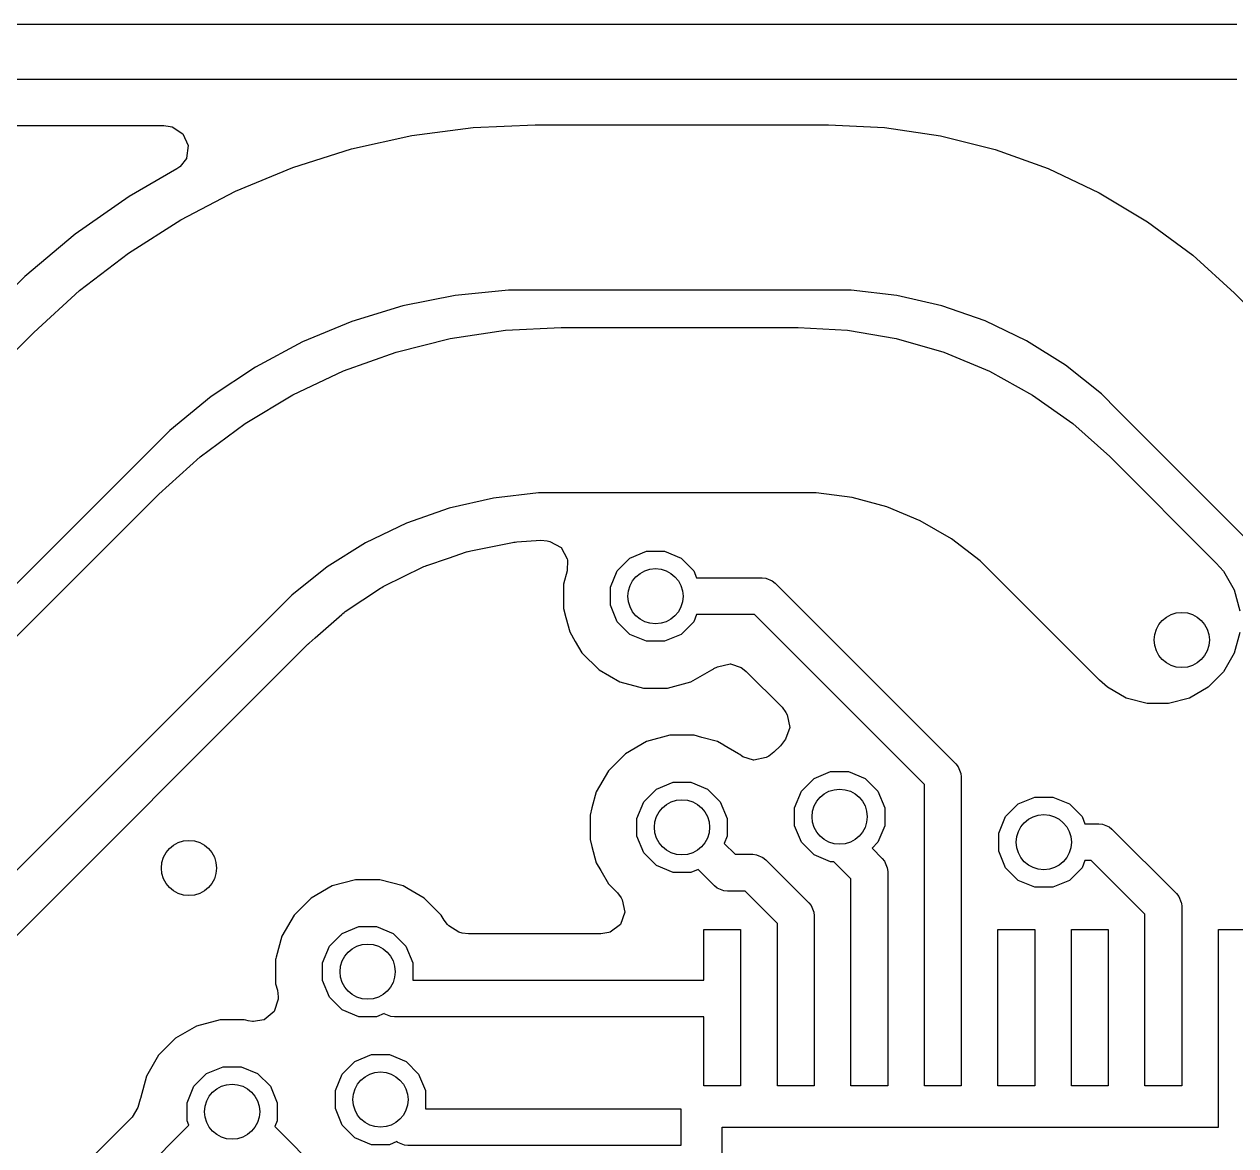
# Model space of a CAD drawing. Header units: inches. Extents: x 0.01 to 5.35, y 0.01 to 3.37.
# Drawn here: x 3.3303 to 3.5898, y 1.9754 to 2.2156 of the extents above; entities that cross this region are included whole.
import ezdxf

# ---------------------------------------------------------------- set-up
doc = ezdxf.new("R2010")
doc.units = ezdxf.units.IN
doc.header["$MEASUREMENT"] = 0
doc.layers.add('BLACK', color=250, linetype='CONTINUOUS')

msp = doc.modelspace()

# ---------------------------------------------------------------- linework, layer by layer
at = {"layer": 'BLACK', "linetype": 'CONTINUOUS'}
for p, q in [((3.22434, 2.21559), (3.59, 2.21559)), ((3.59, 2.20378), (3.2278, 2.20378)), ((3.24306, 2.19392), (3.36014, 2.19392)), ((3.36014, 2.19392), (3.36152, 2.19372)), ((3.36152, 2.19372), (3.36195, 2.19359)), ((3.36195, 2.19359), (3.36426, 2.19211)), ((3.41331, 2.19173), (3.42644, 2.19346)), ((3.42644, 2.19346), (3.43967, 2.19404)), ((3.43967, 2.19404), (3.50249, 2.19404)), ((3.50249, 2.19404), (3.51455, 2.19345)), ((3.51455, 2.19345), (3.5265, 2.19167)), ((3.36426, 2.19211), (3.3654, 2.18961)), ((3.40038, 2.18887), (3.41331, 2.19173)), ((3.5265, 2.19167), (3.53821, 2.18874)), ((3.3654, 2.18961), (3.36501, 2.18688)), ((3.38776, 2.18488), (3.40038, 2.18887)), ((3.53821, 2.18874), (3.54959, 2.18467)), ((3.3636, 2.18507), (3.36293, 2.1846)), ((3.36367, 2.18512), (3.3636, 2.18507)), ((3.365, 2.18686), (3.36367, 2.18512)), ((3.36501, 2.18688), (3.365, 2.18686)), ((3.36501, 2.18688), (3.36501, 2.18688)), ((3.36293, 2.1846), (3.35273, 2.17871)), ((3.37552, 2.17982), (3.38776, 2.18488)), ((3.54959, 2.18467), (3.5605, 2.17951)), ((3.36378, 2.1737), (3.37552, 2.17982)), ((3.35273, 2.17871), (3.34117, 2.17062)), ((3.35273, 2.17871), (3.35273, 2.17871)), ((3.5605, 2.17951), (3.57086, 2.1733)), ((3.35261, 2.16659), (3.36378, 2.1737)), ((3.57086, 2.1733), (3.58056, 2.1661)), ((3.34117, 2.17062), (3.33036, 2.16155)), ((3.3421, 2.15853), (3.35261, 2.16659)), ((3.58056, 2.1661), (3.58951, 2.15799)), ((3.33036, 2.16154), (3.32537, 2.15655)), ((3.33036, 2.16155), (3.33036, 2.16154)), ((3.33036, 2.16154), (3.33036, 2.16154)), ((3.33234, 2.14958), (3.3421, 2.15853)), ((3.42258, 2.15748), (3.41136, 2.15525)), ((3.43395, 2.1586), (3.42258, 2.15748)), ((3.43967, 2.1586), (3.43395, 2.1586)), ((3.50249, 2.1586), (3.43967, 2.1586)), ((3.50741, 2.1586), (3.50249, 2.1586)), ((3.51719, 2.1575), (3.50741, 2.1586)), ((3.52679, 2.15531), (3.51719, 2.1575)), ((3.58951, 2.15799), (3.61856, 2.12895)), ((3.41136, 2.15525), (3.40042, 2.15194)), ((3.53608, 2.15206), (3.52679, 2.15531)), ((3.40042, 2.15194), (3.38986, 2.14756)), ((3.54495, 2.14779), (3.53608, 2.15206)), ((3.15007, 1.96731), (3.33234, 2.14958)), ((3.4215, 2.14829), (3.43333, 2.15004)), ((3.43333, 2.15004), (3.44528, 2.15063)), ((3.44528, 2.15063), (3.49603, 2.15063)), ((3.49603, 2.15063), (3.5066, 2.15004)), ((3.5066, 2.15004), (3.51703, 2.14826)), ((3.38986, 2.14756), (3.37978, 2.14217)), ((3.40989, 2.14538), (3.4215, 2.14829)), ((3.51703, 2.14826), (3.52721, 2.14533)), ((3.55328, 2.14256), (3.54495, 2.14779)), ((3.39862, 2.14135), (3.40989, 2.14538)), ((3.52721, 2.14533), (3.53698, 2.14128)), ((3.37978, 2.14217), (3.37027, 2.13582)), ((3.38781, 2.13623), (3.39862, 2.14135)), ((3.53698, 2.14128), (3.54625, 2.13616)), ((3.56097, 2.13642), (3.55328, 2.14256)), ((3.37027, 2.13582), (3.36144, 2.12857)), ((3.37755, 2.13008), (3.38781, 2.13623)), ((3.54625, 2.13616), (3.55488, 2.13004)), ((3.56445, 2.13294), (3.56097, 2.13642)), ((3.5935, 2.10389), (3.56445, 2.13294)), ((3.36144, 2.12857), (3.3574, 2.12453)), ((3.36794, 2.12296), (3.37755, 2.13008)), ((3.55488, 2.13004), (3.56277, 2.12299)), ((3.3574, 2.12453), (3.17512, 1.94225)), ((3.35907, 2.11492), (3.36794, 2.12296)), ((3.56277, 2.12299), (3.58559, 2.10017)), ((3.18035, 1.9362), (3.35907, 2.11492)), ((3.44042, 2.1152), (3.43077, 2.11411)), ((3.44528, 2.1152), (3.44042, 2.1152)), ((3.49603, 2.1152), (3.44528, 2.1152)), ((3.4999, 2.1152), (3.49603, 2.1152)), ((3.50756, 2.11419), (3.4999, 2.1152)), ((3.43077, 2.11411), (3.4213, 2.11195)), ((3.51502, 2.11219), (3.50756, 2.11419)), ((3.4213, 2.11195), (3.41213, 2.10874)), ((3.52216, 2.10923), (3.51502, 2.11219)), ((3.41213, 2.10874), (3.40338, 2.10452)), ((3.52885, 2.10537), (3.52216, 2.10923)), ((3.40338, 2.10452), (3.39515, 2.09936)), ((3.42592, 2.10282), (3.43481, 2.10459)), ((3.43481, 2.10459), (3.43512, 2.10464)), ((3.43512, 2.10464), (3.43544, 2.10468)), ((3.43544, 2.10468), (3.43576, 2.10471)), ((3.43576, 2.10471), (3.44091, 2.10505)), ((3.44091, 2.10505), (3.44229, 2.10494)), ((3.44229, 2.10494), (3.44283, 2.10482)), ((3.44283, 2.10482), (3.44523, 2.10349)), ((3.53498, 2.10066), (3.52885, 2.10537)), ((3.42111, 2.10125), (3.425, 2.10257)), ((3.425, 2.10257), (3.4253, 2.10266)), ((3.4253, 2.10266), (3.42537, 2.10268)), ((3.42537, 2.10268), (3.42561, 2.10275)), ((3.42561, 2.10275), (3.42592, 2.10282)), ((3.44523, 2.10349), (3.44654, 2.10107)), ((3.46, 2.10126), (3.46354, 2.10273)), ((3.46354, 2.10273), (3.46738, 2.10273)), ((3.46738, 2.10273), (3.47093, 2.10126)), ((3.39515, 2.09936), (3.38756, 2.0933)), ((3.41553, 2.09929), (3.41582, 2.09942)), ((3.41582, 2.09942), (3.41611, 2.09954)), ((3.41611, 2.09954), (3.41641, 2.09966)), ((3.41641, 2.09966), (3.41649, 2.09968)), ((3.41649, 2.09968), (3.42111, 2.10125)), ((3.44659, 2.10081), (3.44653, 2.09854)), ((3.44654, 2.10107), (3.44659, 2.10081)), ((3.45728, 2.09854), (3.46, 2.10126)), ((3.47093, 2.10126), (3.47365, 2.09854)), ((3.53772, 2.09793), (3.53498, 2.10066)), ((3.58559, 2.10017), (3.58712, 2.09842)), ((3.4074, 2.09528), (3.41553, 2.09929)), ((3.44653, 2.09854), (3.44576, 2.09567)), ((3.45581, 2.09499), (3.45728, 2.09854)), ((3.47365, 2.09854), (3.47428, 2.09701)), ((3.47428, 2.09701), (3.4883, 2.09701)), ((3.4883, 2.09701), (3.48907, 2.09693)), ((3.48907, 2.09693), (3.49049, 2.09635)), ((3.56054, 2.07511), (3.53772, 2.09793)), ((3.58712, 2.09842), (3.58943, 2.09442)), ((3.39903, 2.08977), (3.40657, 2.0948)), ((3.40657, 2.0948), (3.40684, 2.09497)), ((3.40684, 2.09497), (3.40712, 2.09513)), ((3.40712, 2.09513), (3.4074, 2.09528)), ((3.44576, 2.09567), (3.44576, 2.09048)), ((3.45581, 2.09115), (3.45581, 2.09499)), ((3.49049, 2.09635), (3.49109, 2.09586)), ((3.49109, 2.09586), (3.52979, 2.05715)), ((3.58943, 2.09442), (3.59063, 2.08995)), ((3.38756, 2.0933), (3.38413, 2.08987)), ((3.38413, 2.08987), (3.2054, 1.91114)), ((3.39256, 2.08417), (3.39828, 2.08918)), ((3.39828, 2.08918), (3.39852, 2.08939)), ((3.39852, 2.08939), (3.39877, 2.08958)), ((3.39877, 2.08958), (3.39903, 2.08977)), ((3.44576, 2.09048), (3.44629, 2.0885)), ((3.45728, 2.0876), (3.45581, 2.09115)), ((3.47428, 2.08914), (3.47365, 2.0876)), ((3.48667, 2.08914), (3.47428, 2.08914)), ((3.52307, 2.05274), (3.48667, 2.08914)), ((3.44629, 2.0885), (3.44629, 2.0885)), ((3.44629, 2.0885), (3.4471, 2.08547)), ((3.46, 2.08489), (3.45728, 2.0876)), ((3.47365, 2.0876), (3.47093, 2.08489)), ((3.39128, 2.08305), (3.39256, 2.08417)), ((3.4471, 2.08547), (3.44829, 2.08341)), ((3.46354, 2.08342), (3.46, 2.08489)), ((3.47093, 2.08489), (3.46738, 2.08342)), ((3.59063, 2.08533), (3.58943, 2.08086)), ((3.21258, 1.90437), (3.39093, 2.08272)), ((3.39093, 2.08272), (3.39104, 2.08283)), ((3.39104, 2.08283), (3.39116, 2.08294)), ((3.39116, 2.08294), (3.39128, 2.08305)), ((3.44829, 2.08341), (3.44829, 2.08341)), ((3.44829, 2.08341), (3.44829, 2.08341)), ((3.44829, 2.08341), (3.4497, 2.08097)), ((3.46738, 2.08342), (3.46354, 2.08342)), ((3.4497, 2.08097), (3.4497, 2.08097)), ((3.4497, 2.08097), (3.4497, 2.08097)), ((3.4497, 2.08097), (3.45337, 2.07731)), ((3.58943, 2.08086), (3.58712, 2.07685)), ((3.45337, 2.07731), (3.45786, 2.07471)), ((3.47307, 2.07471), (3.47756, 2.07731)), ((3.47756, 2.07731), (3.47784, 2.07747)), ((3.47756, 2.07731), (3.47756, 2.07731)), ((3.47784, 2.07747), (3.47785, 2.07746)), ((3.47785, 2.07746), (3.47799, 2.07756)), ((3.47799, 2.07756), (3.47876, 2.07798)), ((3.47876, 2.07798), (3.48145, 2.07857)), ((3.48145, 2.07857), (3.48149, 2.07856)), ((3.48149, 2.07856), (3.48152, 2.07856)), ((3.48152, 2.07856), (3.48381, 2.0778)), ((3.48381, 2.0778), (3.48407, 2.07763)), ((3.48407, 2.07763), (3.48488, 2.07698)), ((3.48488, 2.07698), (3.49258, 2.06928)), ((3.58712, 2.07685), (3.58385, 2.07358)), ((3.45786, 2.07471), (3.46287, 2.07337)), ((3.46806, 2.07337), (3.47307, 2.07471)), ((3.56228, 2.07358), (3.56054, 2.07511)), ((3.56628, 2.07127), (3.56228, 2.07358)), ((3.58385, 2.07358), (3.57984, 2.07127)), ((3.46287, 2.07337), (3.46287, 2.07337)), ((3.46287, 2.07337), (3.46806, 2.07337)), ((3.46806, 2.07337), (3.46806, 2.07337)), ((3.57075, 2.07007), (3.56628, 2.07127)), ((3.57984, 2.07127), (3.57538, 2.07007)), ((3.49258, 2.06928), (3.49341, 2.06817)), ((3.57538, 2.07007), (3.57075, 2.07007)), ((3.49341, 2.06817), (3.49368, 2.06768)), ((3.49368, 2.06768), (3.49427, 2.06499)), ((3.46855, 2.06329), (3.46354, 2.06195)), ((3.47374, 2.06329), (3.46855, 2.06329)), ((3.47541, 2.06284), (3.47374, 2.06329)), ((3.47374, 2.06329), (3.47374, 2.06329)), ((3.49427, 2.06499), (3.49332, 2.06244)), ((3.46354, 2.06195), (3.45904, 2.05935)), ((3.46354, 2.06195), (3.46354, 2.06195)), ((3.47875, 2.06195), (3.47541, 2.06284)), ((3.47541, 2.06284), (3.47541, 2.06284)), ((3.48008, 2.06118), (3.47875, 2.06195)), ((3.48018, 2.06112), (3.48008, 2.06118)), ((3.48324, 2.05935), (3.48018, 2.06112)), ((3.48018, 2.06112), (3.48018, 2.06112)), ((3.48018, 2.06112), (3.48018, 2.06112)), ((3.49221, 2.06102), (3.49084, 2.05965)), ((3.49268, 2.06157), (3.49221, 2.06102)), ((3.49332, 2.06244), (3.49268, 2.06157)), ((3.45904, 2.05935), (3.45537, 2.05568)), ((3.45904, 2.05935), (3.45904, 2.05935)), ((3.45904, 2.05935), (3.45904, 2.05935)), ((3.4835, 2.05916), (3.48324, 2.05935)), ((3.48324, 2.05935), (3.48324, 2.05935)), ((3.48324, 2.05935), (3.48324, 2.05935)), ((3.48351, 2.05917), (3.4835, 2.05916)), ((3.48388, 2.05887), (3.48351, 2.05917)), ((3.48414, 2.05871), (3.48388, 2.05887)), ((3.48643, 2.05794), (3.48414, 2.05871)), ((3.4865, 2.05794), (3.48643, 2.05794)), ((3.48919, 2.05852), (3.4865, 2.05794)), ((3.48973, 2.05882), (3.48919, 2.05852)), ((3.49084, 2.05965), (3.48973, 2.05882)), ((3.45537, 2.05568), (3.45278, 2.05119)), ((3.45537, 2.05568), (3.45537, 2.05568)), ((3.45537, 2.05568), (3.45537, 2.05568)), ((3.49944, 2.05403), (3.50298, 2.0555)), ((3.50298, 2.0555), (3.50682, 2.0555)), ((3.50682, 2.0555), (3.51037, 2.05403)), ((3.52979, 2.05715), (3.53028, 2.05655)), ((3.53028, 2.05655), (3.53087, 2.05514)), ((3.46567, 2.05177), (3.46922, 2.05324)), ((3.46922, 2.05324), (3.47306, 2.05324)), ((3.47306, 2.05324), (3.47661, 2.05177)), ((3.49672, 2.05132), (3.49944, 2.05403)), ((3.51037, 2.05403), (3.51309, 2.05132)), ((3.52307, 2.02169), (3.52307, 2.05274)), ((3.53087, 2.05514), (3.53094, 2.05437)), ((3.53094, 2.05437), (3.53094, 2.02169)), ((3.45278, 2.05119), (3.45186, 2.04777)), ((3.45278, 2.05119), (3.45278, 2.05119)), ((3.46296, 2.04905), (3.46567, 2.05177)), ((3.47661, 2.05177), (3.47933, 2.04905)), ((3.49525, 2.04777), (3.49672, 2.05132)), ((3.51309, 2.05132), (3.51456, 2.04777)), ((3.54317, 2.04858), (3.54672, 2.05005)), ((3.54672, 2.05005), (3.55056, 2.05005)), ((3.55056, 2.05005), (3.55411, 2.04858)), ((3.45186, 2.04777), (3.45144, 2.04618)), ((3.46149, 2.0455), (3.46296, 2.04905)), ((3.47933, 2.04905), (3.4808, 2.0455)), ((3.49525, 2.04393), (3.49525, 2.04777)), ((3.51456, 2.04777), (3.51456, 2.04393)), ((3.54046, 2.04586), (3.54317, 2.04858)), ((3.55411, 2.04858), (3.55683, 2.04586)), ((3.45144, 2.04618), (3.45144, 2.04099)), ((3.46149, 2.04166), (3.46149, 2.0455)), ((3.4808, 2.0455), (3.4808, 2.04166)), ((3.53899, 2.04231), (3.54046, 2.04586)), ((3.55683, 2.04586), (3.55746, 2.04433)), ((3.49672, 2.04038), (3.49525, 2.04393)), ((3.51456, 2.04393), (3.51309, 2.04038)), ((3.53899, 2.03847), (3.53899, 2.04231)), ((3.55746, 2.04433), (3.56044, 2.04433)), ((3.56044, 2.04433), (3.56121, 2.04426)), ((3.56121, 2.04426), (3.56263, 2.04367)), ((3.56263, 2.04367), (3.56323, 2.04318)), ((3.56323, 2.04318), (3.57704, 2.02937)), ((3.45144, 2.04099), (3.45184, 2.03949)), ((3.46296, 2.03812), (3.46149, 2.04166)), ((3.4808, 2.04166), (3.48016, 2.04013)), ((3.48016, 2.04013), (3.4825, 2.0378)), ((3.49944, 2.03766), (3.49672, 2.04038)), ((3.51309, 2.04038), (3.51184, 2.03913)), ((3.45184, 2.03949), (3.45184, 2.03949)), ((3.45184, 2.03949), (3.45184, 2.03949)), ((3.45184, 2.03949), (3.45278, 2.03598)), ((3.46567, 2.0354), (3.46296, 2.03812)), ((3.4825, 2.0378), (3.4863, 2.0378)), ((3.4863, 2.0378), (3.48707, 2.03772)), ((3.48707, 2.03772), (3.48849, 2.03713)), ((3.48849, 2.03713), (3.48908, 2.03664)), ((3.50298, 2.0362), (3.49944, 2.03766)), ((3.51184, 2.03913), (3.51404, 2.03693)), ((3.54046, 2.03493), (3.53899, 2.03847)), ((3.45278, 2.03598), (3.45373, 2.03433)), ((3.46922, 2.03393), (3.46567, 2.0354)), ((3.47459, 2.03456), (3.47306, 2.03393)), ((3.47808, 2.03107), (3.47459, 2.03456)), ((3.48908, 2.03664), (3.4983, 2.02743)), ((3.50364, 2.0362), (3.50298, 2.0362)), ((3.50732, 2.03251), (3.50364, 2.0362)), ((3.51404, 2.03693), (3.51453, 2.03633)), ((3.51453, 2.03633), (3.51468, 2.03598)), ((3.51468, 2.03598), (3.51512, 2.03491)), ((3.51512, 2.03491), (3.5152, 2.03414)), ((3.54317, 2.03221), (3.54046, 2.03493)), ((3.55683, 2.03493), (3.55411, 2.03221)), ((3.55746, 2.03646), (3.55683, 2.03493)), ((3.55881, 2.03646), (3.55746, 2.03646)), ((3.57031, 2.02495), (3.55881, 2.03646)), ((3.40122, 2.03236), (3.39621, 2.03102)), ((3.40641, 2.03236), (3.40122, 2.03236)), ((3.40891, 2.03169), (3.40641, 2.03236)), ((3.40641, 2.03236), (3.40641, 2.03236)), ((3.45373, 2.03433), (3.45537, 2.03148)), ((3.47306, 2.03393), (3.46922, 2.03393)), ((3.50732, 2.02169), (3.50732, 2.03251)), ((3.5152, 2.03414), (3.5152, 2.02169)), ((3.54672, 2.03074), (3.54317, 2.03221)), ((3.55411, 2.03221), (3.55056, 2.03074)), ((3.39621, 2.03102), (3.39171, 2.02843)), ((3.39621, 2.03102), (3.39621, 2.03102)), ((3.41142, 2.03102), (3.40891, 2.03169)), ((3.41251, 2.03039), (3.41142, 2.03102)), ((3.41338, 2.02989), (3.41251, 2.03039)), ((3.41591, 2.02843), (3.41338, 2.02989)), ((3.41338, 2.02989), (3.41338, 2.02989)), ((3.41338, 2.02989), (3.41338, 2.02989)), ((3.45537, 2.03148), (3.45537, 2.03148)), ((3.45537, 2.03148), (3.4573, 2.02956)), ((3.4573, 2.02956), (3.45813, 2.02845)), ((3.47868, 2.03058), (3.47808, 2.03107)), ((3.4801, 2.03), (3.47868, 2.03058)), ((3.48087, 2.02992), (3.4801, 2.03)), ((3.48467, 2.02992), (3.48087, 2.02992)), ((3.49157, 2.02301), (3.48467, 2.02992)), ((3.55056, 2.03074), (3.54672, 2.03074)), ((3.57704, 2.02937), (3.57753, 2.02877)), ((3.39171, 2.02843), (3.38804, 2.02476)), ((3.39171, 2.02843), (3.39171, 2.02843)), ((3.39171, 2.02843), (3.39171, 2.02843)), ((3.41958, 2.02476), (3.41591, 2.02843)), ((3.41591, 2.02843), (3.41591, 2.02843)), ((3.45813, 2.02845), (3.45835, 2.02806)), ((3.45835, 2.02806), (3.45893, 2.02537)), ((3.4983, 2.02743), (3.49879, 2.02683)), ((3.49879, 2.02683), (3.49937, 2.02541)), ((3.57753, 2.02877), (3.57806, 2.02749)), ((3.57806, 2.02749), (3.57811, 2.02735)), ((3.57811, 2.02735), (3.57819, 2.02659)), ((3.38804, 2.02476), (3.38545, 2.02026)), ((3.38804, 2.02476), (3.38804, 2.02476)), ((3.38804, 2.02476), (3.38804, 2.02476)), ((3.4202, 2.02367), (3.41958, 2.02476)), ((3.41958, 2.02476), (3.41958, 2.02476)), ((3.45893, 2.02537), (3.45797, 2.02279)), ((3.49937, 2.02541), (3.49945, 2.02465)), ((3.49945, 2.02465), (3.49945, 2.02169)), ((3.57031, 2.02169), (3.57031, 2.02495)), ((3.57819, 2.02659), (3.57819, 2.02169)), ((3.39834, 2.02084), (3.40189, 2.02231)), ((3.40189, 2.02231), (3.40573, 2.02231)), ((3.40573, 2.02231), (3.40928, 2.02084)), ((3.4209, 2.02275), (3.4202, 2.02367)), ((3.42118, 2.02245), (3.4209, 2.02275)), ((3.42334, 2.02113), (3.42118, 2.02245)), ((3.45797, 2.02279), (3.45577, 2.02114)), ((3.47583, 2.01087), (3.47583, 2.02169)), ((3.47583, 2.02169), (3.4837, 2.02169)), ((3.4837, 2.02169), (3.4837, 1.98823)), ((3.49157, 2.02169), (3.49157, 2.02301)), ((3.49157, 1.98823), (3.49157, 2.02169)), ((3.49945, 2.02169), (3.49945, 1.98823)), ((3.50732, 1.98823), (3.50732, 2.02169)), ((3.5152, 2.02169), (3.5152, 1.98823)), ((3.52307, 1.98823), (3.52307, 2.02169)), ((3.53094, 2.02169), (3.53094, 1.98823)), ((3.53882, 1.98823), (3.53882, 2.02169)), ((3.53882, 2.02169), (3.54669, 2.02169)), ((3.54669, 2.02169), (3.54669, 1.98823)), ((3.55457, 1.98823), (3.55457, 2.02169)), ((3.55457, 2.02169), (3.56244, 2.02169)), ((3.56244, 2.02169), (3.56244, 1.98823)), ((3.57031, 1.98823), (3.57031, 2.02169)), ((3.57819, 2.02169), (3.57819, 1.98823)), ((3.58606, 1.98823), (3.58606, 2.02169)), ((3.58606, 2.02169), (3.59394, 2.02169)), ((3.38545, 2.02026), (3.38425, 2.01579)), ((3.38545, 2.02026), (3.38545, 2.02026)), ((3.38545, 2.02026), (3.38545, 2.02026)), ((3.38545, 2.02026), (3.38545, 2.02026)), ((3.39563, 2.01813), (3.39834, 2.02084)), ((3.40928, 2.02084), (3.412, 2.01813)), ((3.42405, 2.02093), (3.42334, 2.02113)), ((3.42543, 2.02073), (3.42405, 2.02093)), ((3.45378, 2.02073), (3.42543, 2.02073)), ((3.45548, 2.02104), (3.45378, 2.02073)), ((3.45577, 2.02114), (3.45548, 2.02104)), ((3.45577, 2.02114), (3.45577, 2.02114)), ((3.39416, 2.01458), (3.39563, 2.01813)), ((3.412, 2.01813), (3.41346, 2.01458)), ((3.38417, 2.01548), (3.38411, 2.01525)), ((3.38411, 2.01525), (3.38411, 2.01006)), ((3.38425, 2.01579), (3.38417, 2.01548)), ((3.39416, 2.01074), (3.39416, 2.01458)), ((3.41346, 2.01458), (3.41346, 2.01087)), ((3.38411, 2.01006), (3.38448, 2.00867)), ((3.38448, 2.00867), (3.38465, 2.00729)), ((3.39563, 2.00719), (3.39416, 2.01074)), ((3.41346, 2.01087), (3.47583, 2.01087)), ((3.38463, 2.00674), (3.3838, 2.00412)), ((3.38465, 2.00729), (3.38463, 2.00674)), ((3.39834, 2.00447), (3.39563, 2.00719)), ((3.3838, 2.00412), (3.38167, 2.00237)), ((3.40189, 2.003), (3.39834, 2.00447)), ((3.40734, 2.00367), (3.40573, 2.003)), ((3.40735, 2.00366), (3.40734, 2.00367)), ((3.40877, 2.00307), (3.40735, 2.00366)), ((3.36718, 2.00102), (3.36268, 1.99842)), ((3.37219, 2.00236), (3.36718, 2.00102)), ((3.36718, 2.00102), (3.36718, 2.00102)), ((3.37738, 2.00236), (3.37219, 2.00236)), ((3.37769, 2.00228), (3.37738, 2.00236)), ((3.37738, 2.00236), (3.37738, 2.00236)), ((3.37823, 2.00213), (3.37769, 2.00228)), ((3.37915, 2.00198), (3.37823, 2.00213)), ((3.37935, 2.00196), (3.37915, 2.00198)), ((3.38161, 2.00234), (3.37935, 2.00196)), ((3.38167, 2.00237), (3.38161, 2.00234)), ((3.38167, 2.00237), (3.38167, 2.00237)), ((3.40573, 2.003), (3.40189, 2.003)), ((3.40954, 2.00299), (3.40877, 2.00307)), ((3.47583, 2.00299), (3.40954, 2.00299)), ((3.47583, 1.98823), (3.47583, 2.00299)), ((3.36268, 1.99842), (3.35901, 1.99476)), ((3.36268, 1.99842), (3.36268, 1.99842)), ((3.36268, 1.99842), (3.36268, 1.99842)), ((3.35901, 1.99475), (3.35642, 1.99026)), ((3.35901, 1.99476), (3.35901, 1.99476)), ((3.35901, 1.99476), (3.35901, 1.99475)), ((3.39838, 1.99072), (3.40109, 1.99344)), ((3.40109, 1.99344), (3.40464, 1.99491)), ((3.40464, 1.99491), (3.40848, 1.99491)), ((3.40848, 1.99491), (3.41203, 1.99344)), ((3.41203, 1.99344), (3.41474, 1.99072)), ((3.3666, 1.98812), (3.36931, 1.99084)), ((3.36931, 1.99084), (3.37286, 1.99231)), ((3.37286, 1.99231), (3.3767, 1.99231)), ((3.3767, 1.99231), (3.38025, 1.99084)), ((3.38025, 1.99084), (3.38297, 1.98812)), ((3.39691, 1.98718), (3.39838, 1.99072)), ((3.41474, 1.99072), (3.41621, 1.98718)), ((3.35642, 1.99026), (3.35514, 1.98548)), ((3.35642, 1.99026), (3.35642, 1.99026)), ((3.36513, 1.98458), (3.3666, 1.98812)), ((3.38297, 1.98812), (3.38444, 1.98458)), ((3.4837, 1.98823), (3.47583, 1.98823)), ((3.49945, 1.98823), (3.49157, 1.98823)), ((3.5152, 1.98823), (3.50732, 1.98823)), ((3.53094, 1.98823), (3.52307, 1.98823)), ((3.54669, 1.98823), (3.53882, 1.98823)), ((3.56244, 1.98823), (3.55457, 1.98823)), ((3.57819, 1.98823), (3.57031, 1.98823)), ((3.58606, 1.97937), (3.58606, 1.98823)), ((3.35511, 1.98537), (3.35459, 1.9836)), ((3.35514, 1.98548), (3.35511, 1.98537)), ((3.39691, 1.98334), (3.39691, 1.98718)), ((3.41621, 1.98718), (3.41621, 1.98334)), ((3.35459, 1.9836), (3.35336, 1.98152)), ((3.36513, 1.98074), (3.36513, 1.98458)), ((3.38444, 1.98458), (3.38444, 1.98074)), ((3.39838, 1.97979), (3.39691, 1.98334)), ((3.41621, 1.98334), (3.4162, 1.98331)), ((3.4162, 1.98331), (3.45417, 1.98331)), ((3.45417, 1.98331), (3.47091, 1.98331)), ((3.47091, 1.98331), (3.47091, 1.97543)), ((3.35336, 1.98152), (3.27835, 1.90651)), ((3.36554, 1.97975), (3.36513, 1.98074)), ((3.38444, 1.98074), (3.38392, 1.97949)), ((3.28051, 1.89472), (3.36554, 1.97975)), ((3.38392, 1.97949), (3.39586, 1.96756)), ((3.40109, 1.97707), (3.39838, 1.97979)), ((3.47976, 1.83764), (3.47976, 1.97937)), ((3.47976, 1.97937), (3.58606, 1.97937)), ((3.40464, 1.9756), (3.40109, 1.97707)), ((3.40848, 1.9756), (3.40464, 1.9756)), ((3.41006, 1.97626), (3.40848, 1.9756)), ((3.41026, 1.9761), (3.41006, 1.97626)), ((3.41168, 1.97551), (3.41026, 1.9761)), ((3.41245, 1.97543), (3.41168, 1.97551)), ((3.43744, 1.97543), (3.41245, 1.97543)), ((3.47091, 1.97543), (3.43744, 1.97543))]:
    msp.add_line(p, q, dxfattribs=at)
at = {"layer": 'BLACK'}
for centre in [(3.46546, 2.09307), (3.57819, 2.0837), (3.5049, 2.04585), (3.47114, 2.04358), (3.54864, 2.04039), (3.36554, 2.03486), (3.40381, 2.01266), (3.40656, 1.98526), (3.37478, 1.98266)]:
    msp.add_circle(centre, 0.00591, dxfattribs=at)
at = {"layer": 'WHITE'}
for centre in [(3.46546, 2.09307), (3.57819, 2.0837), (3.5049, 2.04585), (3.47114, 2.04358), (3.54864, 2.04039), (3.36554, 2.03486), (3.40381, 2.01266), (3.40656, 1.98526), (3.37478, 1.98266)]:
    msp.add_circle(centre, 0.00591, dxfattribs=at)

doc.saveas('drawing.dxf')
